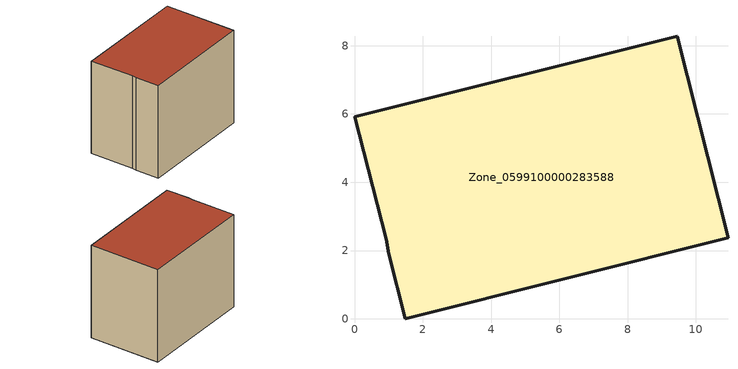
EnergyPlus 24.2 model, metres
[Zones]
Zone_0599100000283588
 floor ground (C_G): 1.48,0 1,1.91 0.93,2.33 0,5.92 9.46,8.28 10.94,2.37 z0
 wall outside (C_F): 1.48,0 10.94,2.37 9.46,8.28 0,5.92 0.93,2.33 1,1.91 1.48,0 z0:8.03
 roof outside (C_R): 1,1.91 1.48,0 10.94,2.37 9.46,8.28 0,5.92 0.93,2.33 z8.03
[BUILDING]
Pand.0599100000283588: North Axis=0; Terrain=City; Loads Convergence Tolerance Value=0.04; Temperature Convergence Tolerance Value=0.4; Solar Distribution=FullExterior; Maximum Number of Warmup Days=25; Minimum Number of Warmup Days=1
[Site:Location]
Rotterdam.The.Hague.AP_ZH_NLD Design_Conditions: Latitude=51.96; Longitude=4.45; Time Zone=1; Elevation=-4.5
[SITE:GROUNDTEMPERATURE:BUILDINGSURFACE]
18, 18, 18, 18, 18, 18, 18, 18, 18, 18, 18, 18
[MATERIAL] Thermal Absorptance=0.9; Solar Absorptance=0.7; Visible Absorptance=0.7
Name | Roughness | Thickness | Conductivity | Density | Specific Heat
G.TI.1965-1974 | MediumSmooth | 0.15 | 0.882353 | 540 | 1210
F.TI.1965-1974 | Rough | 0.3 | 0.697674 | 1920 | 840
R.TI.1965-1974 | MediumRough | 0.2 | 0.232558 | 1500 | 1000
[CONSTRUCTION]
C_G: G.TI.1965-1974
C_F: F.TI.1965-1974
C_R: R.TI.1965-1974
[ZONE]
Zone_0599100000283588: Type=1; Multiplier=1; Ceiling Height=Autocalculate; Volume=Autocalculate; Floor Area=autocalculate; Part of Total Floor Area=Yes
[ZONEINFILTRATION:DESIGNFLOWRATE]
Infil_Zone_0599100000283588: Zone or ZoneList or Space or SpaceList=Zone_0599100000283588; Schedule=AlwaysOn; Design Flow Rate Calculation Method=Flow/Area; Flow Rate per Floor Area=0.003; Constant Term Coefficient=1; Temperature Term Coefficient=0; Velocity Term Coefficient=0; Velocity Squared Term Coefficient=0
[HVACTEMPLATE:ZONE:IDEALLOADSAIRSYSTEM]
Zone_0599100000283588: Maximum Heating Supply Air Temperature=50; Minimum Cooling Supply Air Temperature=13; Maximum Heating Supply Air Humidity Ratio=0.0156; Minimum Cooling Supply Air Humidity Ratio=0.0077; Heating Limit=NoLimit; Cooling Limit=NoLimit; Dehumidification Control Type=ConstantSensibleHeatRatio; Cooling Sensible Heat Ratio=0.7; Dehumidification Setpoint=60; Humidification Control Type=None; Humidification Setpoint=30; Outdoor Air Method=None; Outdoor Air Flow Rate per Person=0.00944; Outdoor Air Flow Rate per Zone Floor Area=0; Outdoor Air Flow Rate per Zone=0; Demand Controlled Ventilation Type=None; Outdoor Air Economizer Type=NoEconomizer; Heat Recovery Type=None; Sensible Heat Recovery Effectiveness=0.7; Latent Heat Recovery Effectiveness=0.65
[ZONECONTROL:THERMOSTAT]
ThermostatControl_Zone_0599100000283588: Zone or ZoneList=Zone_0599100000283588; Control Type Schedule=DualSetpointControlType; Control 1=Thermostat_Zone_0599100000283588; Temperature Difference Between Cutout And Setpoint=0
[THERMOSTATSETPOINT:DUALSETPOINT]
Thermostat_Zone_0599100000283588: Heating Setpoint Temperature Schedule=HeatingSetpoint_Zone_0599100000283588; Cooling Setpoint Temperature Schedule=CoolingSetpoint_Zone_0599100000283588
[SCHEDULE:COMPACT]
HeatingSetpoint_Zone_0599100000283588: Through: 12/31, For: AllDays, Until: 24:00, 21
CoolingSetpoint_Zone_0599100000283588: Through: 12/31, For: AllDays, Until: 24:00, 24
DualSetpointControlType: Through: 12/31, For: AllDays, Until: 24:00, 4
AlwaysOn: Through: 12/31, For: AllDays, Until: 24:00, 1
